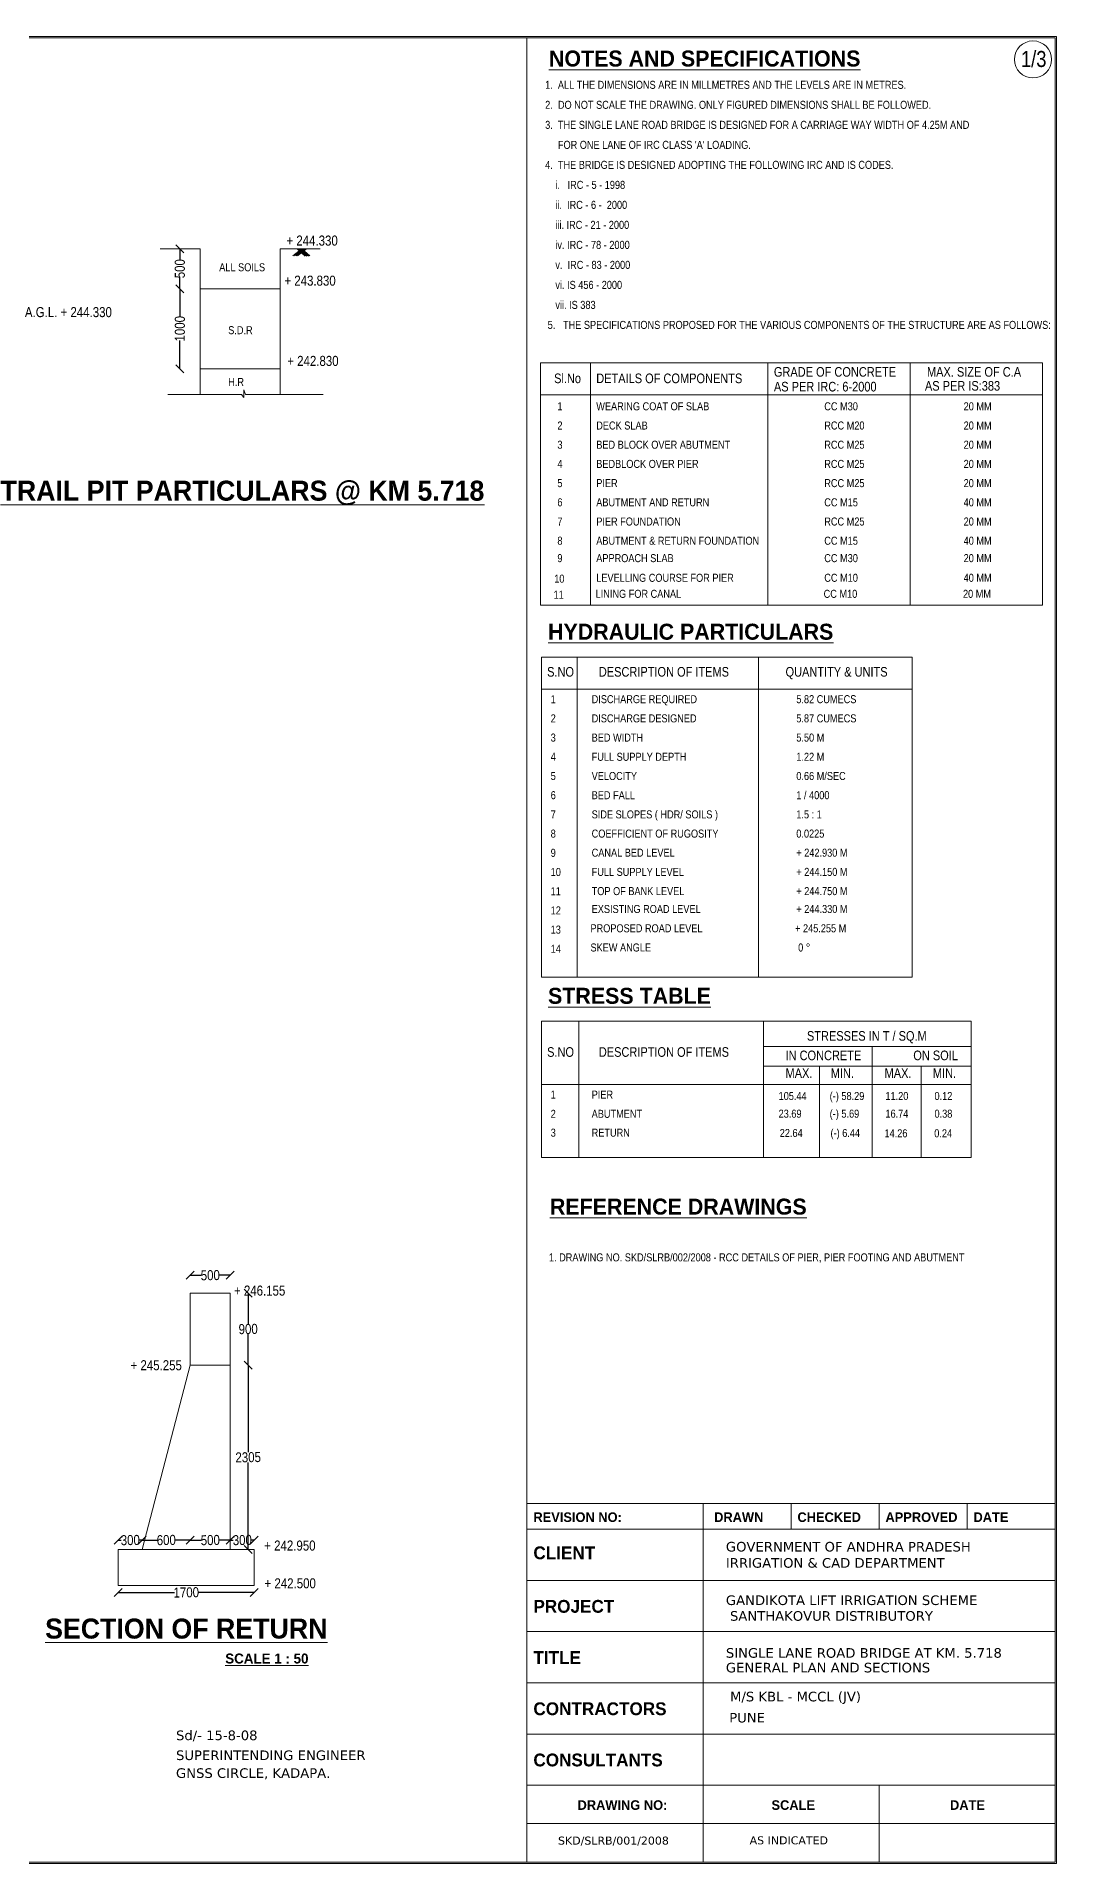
# Model space of a CAD drawing. Header units: millimetres. Extents: x 451477 to 512853, y -21633 to 24034.
# Drawn here: x 487359 to 512853, y -21633 to 24034 of the extents above; entities that cross this region are included whole.
import ezdxf
from ezdxf.enums import TextEntityAlignment as Align

# ---------------------------------------------------------------- set-up
doc = ezdxf.new("R2010")
doc.units = ezdxf.units.MM
doc.header["$LTSCALE"] = 300
doc.header["$MEASUREMENT"] = 0
doc.styles.add('ARIAL NARROW', font='ARIALN.TTF', dxfattribs={"height": 250})
doc.styles.add('CITYBLUEPR', font='cityb___.ttf')
doc.styles.add('VERDANA', font='verdana.ttf')
doc.dimstyles.get("Standard").update_dxf_attribs({"dimtxt": 200, "dimasz": 200, "dimexe": 0.18, "dimexo": 0.0625, "dimgap": 0.09, "dimtad": 0, "dimdec": 0, "dimzin": 0, "dimdsep": 46, "dimtxsty": 'ARIAL NARROW', "dimcen": 0.0851, "dimdle": 0.1, "dimse1": 1, "dimse2": 1, "dimadec": 0, "dimazin": 0, "dimtfac": 1, "dimtdec": 0, "dimtofl": 0, "dimtmove": 0, "dimatfit": 3, "dimfxl": 1, "dimtolj": 1, "dimtzin": 0, "dimarcsym": 0})
doc.dimstyles.new('STANDARD$0', dxfattribs={"dimscale": 88.888889, "dimtxt": 0.02, "dimasz": 0.02, "dimexe": 0.05, "dimexo": 0.1, "dimgap": 0.002, "dimtad": 2, "dimdec": 0, "dimzin": 1, "dimdsep": 46, "dimtxsty": 'Standard', "dimcen": 0.09, "dimadec": 0, "dimazin": 0, "dimtfac": 1, "dimtdec": 4, "dimtofl": 0, "dimtmove": 0, "dimatfit": 3, "dimfxl": 1, "dimtolj": 1, "dimtzin": 1, "dimarcsym": 0})

# ---------------------------------------------------------------- blocks, each defined once
blk = doc.blocks.new('_Oblique')
at = {"color": 0, "linetype": 'ByBlock', "lineweight": -2}
blk.add_line((-0.5, -0.5), (0.5, 0.5), dxfattribs=at)
blk = doc.blocks.new('*D41')
at = {"color": 0, "lineweight": -2, "transparency": 16777216}
for p, q in [((490942, 18730), (490942, 18456)), ((490942, 17729), (490942, 18003))]:
    blk.add_line(p, q, dxfattribs=at)
at = {"layer": 'Defpoints', "color": 0, "lineweight": 9, "transparency": 16777216}
for p in [(491458, 18730), (490942, 17730), (491450, 17730)]:
    blk.add_point(p, dxfattribs=at)
at = {"color": 0, "lineweight": -2, "transparency": 16777216, "xscale": 200, "yscale": 200, "zscale": 200}
for p, rotation in [((490942, 18730), 90), ((490942, 17730), 270)]:
    blk.add_blockref('_Oblique', p, dxfattribs=dict(at, rotation=rotation))
at = {"color": 0, "lineweight": 9, "transparency": 16777216, "insert": (490942, 18230), "char_height": 250, "attachment_point": 5, "rotation": 90, "style": 'ARIAL NARROW'}
blk.add_mtext('\\A1;500', dxfattribs=at)
blk = doc.blocks.new('*D42')
at = {"color": 0, "lineweight": -2, "transparency": 16777216}
for p, q in [((490942, 17730), (490942, 17026)), ((490942, 15729), (490942, 16433))]:
    blk.add_line(p, q, dxfattribs=at)
at = {"layer": 'Defpoints', "color": 0, "lineweight": 9, "transparency": 16777216}
for p in [(491450, 17730), (490942, 15730), (491450, 15730)]:
    blk.add_point(p, dxfattribs=at)
at = {"color": 0, "lineweight": -2, "transparency": 16777216, "xscale": 200, "yscale": 200, "zscale": 200}
for p, rotation in [((490942, 17730), 90), ((490942, 15730), 270)]:
    blk.add_blockref('_Oblique', p, dxfattribs=dict(at, rotation=rotation))
at = {"color": 0, "lineweight": 9, "transparency": 16777216, "insert": (490942, 16730), "char_height": 250, "attachment_point": 5, "rotation": 90, "style": 'ARIAL NARROW'}
blk.add_mtext('\\A1;1000', dxfattribs=at)
blk = doc.blocks.new('*D55')
at = {"color": 0, "lineweight": -2, "transparency": 16777216}
for p, q in [((490001, -13550), (490375, -13550)), ((491202, -13550), (490828, -13550))]:
    blk.add_line(p, q, dxfattribs=at)
at = {"layer": 'Defpoints', "color": 0, "lineweight": 9, "transparency": 16777216}
for p in [(490002, -13550), (491202, -13550), (491202, -13550)]:
    blk.add_point(p, dxfattribs=at)
at = {"color": 0, "lineweight": -2, "transparency": 16777216, "xscale": 200, "yscale": 200, "zscale": 200, "rotation": 180}
blk.add_blockref('_Oblique', (490002, -13550), dxfattribs=at)
at = {"color": 0, "lineweight": -2, "transparency": 16777216, "xscale": 200, "yscale": 200, "zscale": 200}
blk.add_blockref('_Oblique', (491202, -13550), dxfattribs=at)
at = {"color": 0, "lineweight": 9, "transparency": 16777216, "insert": (490602, -13550), "char_height": 250, "attachment_point": 5, "rotation": 1, "style": 'ARIAL NARROW'}
blk.add_mtext('\\A1;600', dxfattribs=at)
blk = doc.blocks.new('*D56')
at = {"color": 0, "lineweight": -2, "transparency": 16777216}
for p, q in [((491201, -13551), (491475, -13551)), ((492202, -13551), (491928, -13551))]:
    blk.add_line(p, q, dxfattribs=at)
at = {"layer": 'Defpoints', "color": 0, "lineweight": 9, "transparency": 16777216}
for p in [(491202, -13542), (491202, -13551), (492202, -13550)]:
    blk.add_point(p, dxfattribs=at)
at = {"color": 0, "lineweight": -2, "transparency": 16777216, "xscale": 200, "yscale": 200, "zscale": 200, "rotation": 180}
blk.add_blockref('_Oblique', (491202, -13551), dxfattribs=at)
at = {"color": 0, "lineweight": -2, "transparency": 16777216, "xscale": 200, "yscale": 200, "zscale": 200}
blk.add_blockref('_Oblique', (492202, -13551), dxfattribs=at)
at = {"color": 0, "lineweight": 9, "transparency": 16777216, "insert": (491702, -13551), "char_height": 250, "attachment_point": 5, "rotation": 1, "style": 'ARIAL NARROW'}
blk.add_mtext('\\A1;500', dxfattribs=at)
blk = doc.blocks.new('*D57')
at = {"color": 0, "lineweight": -2, "transparency": 16777216}
for p, q in [((492201, -13550), (492275, -13550)), ((492802, -13550), (492728, -13550))]:
    blk.add_line(p, q, dxfattribs=at)
at = {"layer": 'Defpoints', "color": 0, "lineweight": 9, "transparency": 16777216}
for p in [(492202, -13559), (492802, -13550), (492802, -13550)]:
    blk.add_point(p, dxfattribs=at)
at = {"color": 0, "lineweight": -2, "transparency": 16777216, "xscale": 200, "yscale": 200, "zscale": 200, "rotation": 180}
blk.add_blockref('_Oblique', (492202, -13550), dxfattribs=at)
at = {"color": 0, "lineweight": -2, "transparency": 16777216, "xscale": 200, "yscale": 200, "zscale": 200}
blk.add_blockref('_Oblique', (492802, -13550), dxfattribs=at)
at = {"color": 0, "lineweight": 9, "transparency": 16777216, "insert": (492502, -13550), "char_height": 250, "attachment_point": 5, "rotation": 1, "style": 'ARIAL NARROW'}
blk.add_mtext('\\A1;300', dxfattribs=at)
blk = doc.blocks.new('*D58')
at = {"color": 0, "lineweight": -2, "transparency": 16777216}
for p, q in [((489401, -13551), (489475, -13551)), ((490002, -13551), (489928, -13551))]:
    blk.add_line(p, q, dxfattribs=at)
at = {"layer": 'Defpoints', "color": 0, "lineweight": 9, "transparency": 16777216}
for p in [(489402, -13550), (490002, -13542), (490002, -13551)]:
    blk.add_point(p, dxfattribs=at)
at = {"color": 0, "lineweight": -2, "transparency": 16777216, "xscale": 200, "yscale": 200, "zscale": 200, "rotation": 180}
blk.add_blockref('_Oblique', (489402, -13551), dxfattribs=at)
at = {"color": 0, "lineweight": -2, "transparency": 16777216, "xscale": 200, "yscale": 200, "zscale": 200}
blk.add_blockref('_Oblique', (490002, -13551), dxfattribs=at)
at = {"color": 0, "lineweight": 9, "transparency": 16777216, "insert": (489702, -13551), "char_height": 250, "attachment_point": 5, "rotation": 1, "style": 'ARIAL NARROW'}
blk.add_mtext('\\A1;300', dxfattribs=at)
blk = doc.blocks.new('*D59')
at = {"color": 0, "lineweight": -2, "transparency": 16777216}
for p, q in [((491201, -6930), (491475, -6930)), ((492202, -6930), (491928, -6930))]:
    blk.add_line(p, q, dxfattribs=at)
at = {"layer": 'Defpoints', "color": 0, "lineweight": 9, "transparency": 16777216}
for p in [(491202, -6921), (491202, -6930), (492202, -6930)]:
    blk.add_point(p, dxfattribs=at)
at = {"color": 0, "lineweight": -2, "transparency": 16777216, "xscale": 200, "yscale": 200, "zscale": 200, "rotation": 180}
blk.add_blockref('_Oblique', (491202, -6930), dxfattribs=at)
at = {"color": 0, "lineweight": -2, "transparency": 16777216, "xscale": 200, "yscale": 200, "zscale": 200}
blk.add_blockref('_Oblique', (492202, -6930), dxfattribs=at)
at = {"color": 0, "lineweight": 9, "transparency": 16777216, "insert": (491702, -6930), "char_height": 250, "attachment_point": 5, "rotation": 1, "style": 'ARIAL NARROW'}
blk.add_mtext('\\A1;500', dxfattribs=at)
blk = doc.blocks.new('*D74')
at = {"color": 0, "lineweight": -2, "transparency": 16777216}
for p, q in [((492649, -9175), (492649, -11352)), ((492649, -13785), (492649, -11608))]:
    blk.add_line(p, q, dxfattribs=at)
at = {"layer": 'Defpoints', "color": 0, "lineweight": 9, "transparency": 16777216}
for p in [(492202, -9175), (492649, -9175), (492201, -13785)]:
    blk.add_point(p, dxfattribs=at)
at = {"color": 0, "lineweight": -2, "transparency": 16777216, "xscale": 200, "yscale": 200, "zscale": 200}
for p, rotation in [((492649, -9175), 90), ((492649, -13785), 270)]:
    blk.add_blockref('_Oblique', p, dxfattribs=dict(at, rotation=rotation))
at = {"color": 0, "lineweight": 9, "transparency": 16777216, "insert": (492649, -11480), "char_height": 250, "attachment_point": 5, "rotation": 1, "style": 'ARIAL NARROW'}
blk.add_mtext('\\A1;2305', dxfattribs=at)
blk = doc.blocks.new('*D75')
at = {"color": 0, "lineweight": -2, "transparency": 16777216}
for p, q in [((492649, -7375), (492649, -8147)), ((492649, -9175), (492649, -8403))]:
    blk.add_line(p, q, dxfattribs=at)
at = {"layer": 'Defpoints', "color": 0, "lineweight": 9, "transparency": 16777216}
for p in [(492202, -7375), (492202, -9175), (492649, -9175)]:
    blk.add_point(p, dxfattribs=at)
at = {"color": 0, "lineweight": -2, "transparency": 16777216, "xscale": 200, "yscale": 200, "zscale": 200}
for p, rotation in [((492649, -7375), 90), ((492649, -9175), 270)]:
    blk.add_blockref('_Oblique', p, dxfattribs=dict(at, rotation=rotation))
at = {"color": 0, "lineweight": 9, "transparency": 16777216, "insert": (492649, -8275), "char_height": 250, "attachment_point": 5, "rotation": 1, "style": 'ARIAL NARROW'}
blk.add_mtext('\\A1;900', dxfattribs=at)
blk = doc.blocks.new('*D76')
at = {"color": 0, "lineweight": -2, "transparency": 16777216}
for p, q in [((489401, -14859), (490805, -14859)), ((492802, -14859), (491398, -14859))]:
    blk.add_line(p, q, dxfattribs=at)
at = {"layer": 'Defpoints', "color": 0, "lineweight": 9, "transparency": 16777216}
for p in [(489402, -14685), (492802, -14685), (492802, -14859)]:
    blk.add_point(p, dxfattribs=at)
at = {"color": 0, "lineweight": -2, "transparency": 16777216, "xscale": 200, "yscale": 200, "zscale": 200, "rotation": 180}
blk.add_blockref('_Oblique', (489402, -14859), dxfattribs=at)
at = {"color": 0, "lineweight": -2, "transparency": 16777216, "xscale": 200, "yscale": 200, "zscale": 200}
blk.add_blockref('_Oblique', (492802, -14859), dxfattribs=at)
at = {"color": 0, "lineweight": 9, "transparency": 16777216, "insert": (491102, -14859), "char_height": 250, "attachment_point": 5, "rotation": 1, "style": 'ARIAL NARROW'}
blk.add_mtext('\\A1;1700', dxfattribs=at)

msp = doc.modelspace()

# ---------------------------------------------------------------- linework, layer by layer
at = {"color": 0, "lineweight": 9}
for p, q in [((451512, 23998.6), (512818, 23998.6)), ((499618, 23998.6), (499618, -21597.9)), ((512818, 23998.6), (512818, -21597.9)), ((490450.3, 18729.5), (491450.3, 18729.5)), ((491450.3, 18729.5), (491450.3, 15083.9)), ((493450.3, 15083.9), (493450.3, 18729.5)), ((493450.3, 18729.5), (494450.3, 18729.5)), ((493988.7, 18729.2), (493768.4, 18553.1)), ((494027.4, 18729.2), (493807, 18553.1)), ((494027.3, 18729.2), (493807, 18553.1)), ((494066, 18729.2), (493845.6, 18553.1)), ((494066, 18729.2), (493845.6, 18553.1)), ((493870.5, 18729.5), (494076.4, 18547)), ((494104.6, 18729.2), (493884.3, 18553.1)), ((493908.8, 18729.5), (494117.1, 18545)), ((493911.5, 18727.2), (494112.5, 18549.1)), ((493947.5, 18729.2), (494153.2, 18547)), ((493988.7, 18729.2), (494189.8, 18551.1)), ((491450.3, 17729.5), (493450.3, 17729.5)), ((491450.3, 15729.5), (493450.3, 15729.5)), ((499956.6, 15874.9), (499956.5, 9818.3)), ((499956.6, 15874.9), (512503, 15874.9)), ((501202.5, 15874.9), (501202.5, 9817.8)), ((505642.6, 15874.9), (505642.6, 9817.8)), ((509193, 15874.9), (509193, 9817.8)), ((512503, 15874.9), (512503, 9818.3)), ((490638, 15083.9), (492478.7, 15083.9)), ((492580.3, 15083.9), (494522.5, 15083.9)), ((499956.6, 15074.9), (512503, 15074.9)), ((499957, 9917.3), (499956.5, 9917.8)), ((499956.5, 9818.3), (499957, 9817.8)), ((499957, 9817.8), (512502.5, 9817.8)), ((512502.5, 9817.8), (512503, 9818.3)), ((499983.1, 8523.3), (509248.1, 8523.3)), ((499983.1, 8523.3), (499983.1, 523.3)), ((500872.8, 8523.3), (500872.8, 523.3)), ((505403.8, 8523.3), (505403.8, 523.3)), ((509248.1, 8523.3), (509248.1, 523.3)), ((499983.1, 7723.3), (509248.1, 7723.3)), ((499983.1, 523.3), (509248.1, 523.3)), ((499983.1, -578.1), (499983.1, -3987.7)), ((499983.1, -578.1), (510723.3, -578.1)), ((500915.2, -578.1), (500915.2, -3987.7)), ((505533.3, -578.1), (505533.3, -3987.7)), ((510723.3, -578.1), (510723.3, -3987.7)), ((505533.3, -1213.2), (510723.3, -1213.2)), ((508244.8, -1213.2), (508244.8, -3987.7)), ((505533.3, -1700.1), (510723.3, -1700.1)), ((506931.4, -1700.1), (506931.4, -3987.7)), ((509473.5, -1700.1), (509473.5, -3987.7)), ((499983.1, -2161.3), (510723.3, -2161.3)), ((499983.1, -3987.7), (510723.3, -3987.7)), ((491201.5, -9175), (491201.5, -7375)), ((491201.5, -7375), (492201.5, -7375)), ((492201.5, -7375), (492201.5, -9175)), ((491201.5, -9175), (490001.5, -13785)), ((492201.5, -9175), (491201.5, -9175)), ((492201.5, -9175), (492201.5, -13785)), ((499618, -12637.9), (512818, -12637.9)), ((504018, -12637.9), (504018, -21597.9)), ((506218, -12637.9), (506218, -13277.9)), ((508418, -12637.9), (508418, -13277.9)), ((510618, -12637.9), (510618, -13277.9)), ((499618, -13277.9), (512818, -13277.9)), ((490001.5, -13785), (489401.5, -13785)), ((489401.5, -13785), (489401.5, -14685)), ((491201.5, -13785), (490001.5, -13785)), ((492201.5, -13785), (491201.5, -13785)), ((492801.5, -13785), (492201.5, -13785)), ((492801.5, -13785), (492801.5, -14685)), ((499618, -14557.9), (512818, -14557.9)), ((512818, -14557.9), (512818, -21597.9)), ((489401.5, -14685), (492801.5, -14685)), ((499618, -15837.9), (512818, -15837.9)), ((499618, -17117.9), (512818, -17117.9)), ((499618, -18397.9), (512818, -18397.9)), ((499618, -19677.9), (512818, -19677.9)), ((508418, -19677.9), (508418, -21597.9)), ((512818, -20637.9), (499618, -20637.9)), ((451512, -21597.9), (512818, -21597.9))]:
    msp.add_line(p, q, dxfattribs=at)
at = {"color": 0, "linetype": 'ByBlock', "lineweight": 9}
for points in [[(451477, 24033.6), (512853, 24033.6), (512853, -21632.9), (451477, -21632.9)], [(451512, 23998.6), (512818, 23998.6), (512818, -21597.9), (451512, -21597.9)]]:
    msp.add_lwpolyline(points, close=True, dxfattribs=at)
at = {"color": 0, "lineweight": 9}
msp.add_lwpolyline([(492580.3, 15083.9), (492536.5, 15201), (492536.5, 15083.9), (492536.5, 15011.5), (492478.7, 15083.9)], dxfattribs=at)
msp.add_circle((512266.1, 23461.3), 463.3, dxfattribs=at)

# ---------------------------------------------------------------- texts
for s, height, style, p in [('%%UNOTES AND SPECIFICATIONS', 400, 'CITYBLUEPR', (500167.1, 23283.8)), ('1/3', 400, 'ARIAL NARROW', (511965.6, 23272.4)), ('+ 244.330', 250, 'ARIAL NARROW', (493606.4, 18808.7)), ('+ 243.830', 250, 'ARIAL NARROW', (493555, 17806.6)), ('A.G.L. + 244.330', 250, 'ARIAL NARROW', (487068.2, 17020.2)), ('+ 242.830', 250, 'ARIAL NARROW', (493626.9, 15800.3)), ('Sl.No     ', 240, 'ARIAL NARROW', (500296.2, 15369.6)), ('DETAILS OF COMPONENTS', 240, 'ARIAL NARROW', (501349.7, 15369.6)), ('GRADE OF CONCRETE', 240, 'ARIAL NARROW', (505789.9, 15531)), ('MAX. SIZE OF C.A', 240, 'ARIAL NARROW', (509616.5, 15531)), ('AS PER IRC: 6-2000', 240, 'ARIAL NARROW', (505789.9, 15162.1)), ('AS PER IS:383', 240, 'ARIAL NARROW', (509565.1, 15182.5)), ('1', 200, 'ARIAL NARROW', (500378.1, 14690.8)), ('WEARING COAT OF SLAB', 200, 'ARIAL NARROW', (501349.7, 14690.8)), ('CC M30', 200, 'ARIAL NARROW', (507049.7, 14690.8)), ('20 MM', 200, 'ARIAL NARROW', (510532.8, 14690.8)), ('2', 200, 'ARIAL NARROW', (500378.1, 14210.8)), ('DECK SLAB', 200, 'ARIAL NARROW', (501349.7, 14210.8)), ('RCC M20', 200, 'ARIAL NARROW', (507049.7, 14210.8)), ('20 MM', 200, 'ARIAL NARROW', (510532.8, 14210.8)), ('3', 200, 'ARIAL NARROW', (500378.1, 13730.8)), ('BED BLOCK OVER ABUTMENT', 200, 'ARIAL NARROW', (501349.7, 13730.8)), ('RCC M25', 200, 'ARIAL NARROW', (507049.7, 13730.8)), ('20 MM', 200, 'ARIAL NARROW', (510532.8, 13730.8)), ('4', 200, 'ARIAL NARROW', (500378.1, 13250.8)), ('BEDBLOCK OVER PIER', 200, 'ARIAL NARROW', (501349.7, 13250.8)), ('RCC M25', 200, 'ARIAL NARROW', (507049.7, 13250.8)), ('20 MM', 200, 'ARIAL NARROW', (510532.8, 13250.8)), ('5', 200, 'ARIAL NARROW', (500378.1, 12770.8)), ('PIER', 200, 'ARIAL NARROW', (501349.7, 12770.8)), ('RCC M25', 200, 'ARIAL NARROW', (507049.7, 12770.8)), ('20 MM', 200, 'ARIAL NARROW', (510532.8, 12770.8)), ('6', 200, 'ARIAL NARROW', (500378.1, 12290.8)), ('ABUTMENT AND RETURN', 200, 'ARIAL NARROW', (501349.7, 12290.8)), ('CC M15', 200, 'ARIAL NARROW', (507049.7, 12290.8)), ('40 MM', 200, 'ARIAL NARROW', (510532.8, 12290.8)), ('7', 200, 'ARIAL NARROW', (500378.1, 11810.8)), ('PIER FOUNDATION', 200, 'ARIAL NARROW', (501349.7, 11810.8)), ('RCC M25', 200, 'ARIAL NARROW', (507049.7, 11810.8)), ('20 MM', 200, 'ARIAL NARROW', (510532.8, 11810.8)), ('8', 200, 'ARIAL NARROW', (500378.1, 11330.8)), ('ABUTMENT & RETURN FOUNDATION', 200, 'ARIAL NARROW', (501349.7, 11330.8)), ('CC M15', 200, 'ARIAL NARROW', (507049.7, 11330.8)), ('40 MM', 200, 'ARIAL NARROW', (510532.8, 11330.8)), ('9', 200, 'ARIAL NARROW', (500378.1, 10895.7)), ('APPROACH SLAB', 200, 'ARIAL NARROW', (501349.7, 10895.7)), ('CC M30', 200, 'ARIAL NARROW', (507049.7, 10895.7)), ('20 MM', 200, 'ARIAL NARROW', (510532.8, 10895.7)), ('10', 200, 'ARIAL NARROW', (500298.9, 10381.9)), ('LEVELLING COURSE FOR PIER', 200, 'ARIAL NARROW', (501349.7, 10404.5)), ('CC M10', 200, 'ARIAL NARROW', (507049.7, 10404.5)), ('40 MM', 200, 'ARIAL NARROW', (510532.8, 10404.5)), ('11', 200, 'ARIAL NARROW', (500282.9, 9981)), ('LINING FOR CANAL', 200, 'ARIAL NARROW', (501333.6, 10003.6)), ('CC M10', 200, 'ARIAL NARROW', (507033.6, 10003.6)), ('20 MM', 200, 'ARIAL NARROW', (510516.7, 10003.6)), ('%%UHYDRAULIC PARTICULARS', 400, 'CITYBLUEPR', (500144.6, 8956.6)), ('S.NO', 240, 'ARIAL NARROW', (500121.1, 8034.4)), ('DESCRIPTION OF ITEMS', 240, 'ARIAL NARROW', (501414.4, 8034.4)), ('QUANTITY & UNITS', 240, 'ARIAL NARROW', (506081.2, 8034.4)), ('1', 200, 'ARIAL NARROW', (500210.8, 7370.1)), ('DISCHARGE REQUIRED', 200, 'ARIAL NARROW', (501235, 7370.1)), ('5.82 CUMECS', 200, 'ARIAL NARROW', (506350.3, 7370.1)), ('2', 200, 'ARIAL NARROW', (500210.8, 6890.1)), ('DISCHARGE DESIGNED', 200, 'ARIAL NARROW', (501235, 6890.1)), ('5.87 CUMECS', 200, 'ARIAL NARROW', (506350.3, 6890.1)), ('3', 200, 'ARIAL NARROW', (500210.8, 6410.1)), ('BED WIDTH', 200, 'ARIAL NARROW', (501235, 6410.1)), ('5.50 M', 200, 'ARIAL NARROW', (506350.3, 6410.1)), ('4', 200, 'ARIAL NARROW', (500210.8, 5930.1)), ('FULL SUPPLY DEPTH', 200, 'ARIAL NARROW', (501235, 5930.1)), ('1.22 M', 200, 'ARIAL NARROW', (506350.3, 5930.1)), ('5', 200, 'ARIAL NARROW', (500210.8, 5450.1)), ('VELOCITY', 200, 'ARIAL NARROW', (501235, 5450.1)), ('0.66 M/SEC', 200, 'ARIAL NARROW', (506350.3, 5450.1)), ('6', 200, 'ARIAL NARROW', (500210.8, 4970.1)), ('BED FALL', 200, 'ARIAL NARROW', (501235, 4970.1)), ('1 / 4000', 200, 'ARIAL NARROW', (506350.3, 4970.1)), ('7', 200, 'ARIAL NARROW', (500210.8, 4490.1)), ('SIDE SLOPES ( HDR/ SOILS )', 200, 'ARIAL NARROW', (501235, 4490.1)), ('1.5 : 1', 200, 'ARIAL NARROW', (506350.3, 4490.1)), ('8', 200, 'ARIAL NARROW', (500210.8, 4010.1)), ('COEFFICIENT OF RUGOSITY', 200, 'ARIAL NARROW', (501235, 4010.1)), ('0.0225', 200, 'ARIAL NARROW', (506350.3, 4010.1)), ('9', 200, 'ARIAL NARROW', (500210.8, 3530.1)), ('CANAL BED LEVEL', 200, 'ARIAL NARROW', (501235, 3532.7)), ('+ 242.930 M  ', 200, 'ARIAL NARROW', (506350.1, 3532.7)), ('10', 200, 'ARIAL NARROW', (500210.8, 3050.1)), ('FULL SUPPLY LEVEL', 200, 'ARIAL NARROW', (501235, 3052.7)), ('+ 244.150 M  ', 200, 'ARIAL NARROW', (506350.1, 3052.7)), ('11', 200, 'ARIAL NARROW', (500210.8, 2570.1)), ('TOP OF BANK LEVEL', 200, 'ARIAL NARROW', (501235, 2572.7)), ('+ 244.750 M   ', 200, 'ARIAL NARROW', (506350.1, 2572.7)), ('12', 200, 'ARIAL NARROW', (500210.8, 2090.1)), ('EXSISTING ROAD LEVEL', 200, 'ARIAL NARROW', (501235, 2125.5)), ('+ 244.330 M', 200, 'ARIAL NARROW', (506350.3, 2125.5)), ('PROPOSED ROAD LEVEL', 200, 'ARIAL NARROW', (501204.8, 1642.9)), ('+ 245.255 M', 200, 'ARIAL NARROW', (506320.1, 1642.9)), ('13', 200, 'ARIAL NARROW', (500210.8, 1610.1)), ('14', 200, 'ARIAL NARROW', (500210.8, 1130.1)), ('SKEW ANGLE', 200, 'ARIAL NARROW', (501204.8, 1162.9)), ('0 %%D', 200, 'ARIAL NARROW', (506396.4, 1162.9)), ('%%USTRESS TABLE', 400, 'CITYBLUEPR', (500144.6, -144.8)), ('       STRESSES IN T / SQ.M', 240, 'ARIAL NARROW', (506081.2, -1067)), ('S.NO', 240, 'ARIAL NARROW', (500121.1, -1469.2)), ('DESCRIPTION OF ITEMS', 240, 'ARIAL NARROW', (501414.4, -1469.2)), ('IN CONCRETE                 ON SOIL', 240, 'ARIAL NARROW', (506081.2, -1553.9)), ('MAX.      MIN.          MAX.       MIN.', 240, 'ARIAL NARROW', (506081.2, -1998.5)), ('1', 200, 'ARIAL NARROW', (500210.8, -2514.6)), ('PIER', 200, 'ARIAL NARROW', (501235, -2514.6)), ('105.44', 200, 'ARIAL NARROW', (505907.4, -2548.6)), ('(-) 58.29', 200, 'ARIAL NARROW', (507184.9, -2548.6)), ('11.20', 200, 'ARIAL NARROW', (508577.9, -2548.6)), ('0.12', 200, 'ARIAL NARROW', (509804.4, -2548.6)), ('2', 200, 'ARIAL NARROW', (500210.8, -2994.6)), ('ABUTMENT', 200, 'ARIAL NARROW', (501235, -2994.6)), ('23.69', 200, 'ARIAL NARROW', (505907.4, -2991.2)), ('(-) 5.69', 200, 'ARIAL NARROW', (507184.9, -2991.2)), ('16.74', 200, 'ARIAL NARROW', (508577.9, -2991.2)), ('0.38', 200, 'ARIAL NARROW', (509804.4, -2991.2)), ('3', 200, 'ARIAL NARROW', (500210.8, -3466)), ('RETURN', 200, 'ARIAL NARROW', (501235, -3466)), ('22.64', 200, 'ARIAL NARROW', (505935.8, -3473.9)), ('(-) 6.44', 200, 'ARIAL NARROW', (507205.5, -3473.9)), ('14.26', 200, 'ARIAL NARROW', (508554.6, -3481.7)), ('0.24', 200, 'ARIAL NARROW', (509798.2, -3481.7)), ('%%UREFERENCE DRAWINGS', 400, 'CITYBLUEPR', (500191.3, -5413.8)), ('1. DRAWING NO. SKD/SLRB/002/2008 - RCC DETAILS OF PIER, PIER FOOTING AND ABUTMENT', 200, 'ARIAL NARROW', (500166.6, -6582.9)), ('+ 246.155', 250, 'ARIAL NARROW', (492295.7, -7438.3)), ('+ 245.255', 250, 'ARIAL NARROW', (489709.7, -9303.8)), ('REVISION NO:', 240, 'CITYBLUEPR', (499778.5, -13096.8)), ('DRAWN', 240, 'CITYBLUEPR', (504296.2, -13096.8)), ('CHECKED', 240, 'CITYBLUEPR', (506378.5, -13096.8)), ('APPROVED', 240, 'CITYBLUEPR', (508578.5, -13096.8)), ('DATE', 240, 'CITYBLUEPR', (510778.5, -13096.8)), ('+ 242.950', 250, 'ARIAL NARROW', (493051.2, -13811.3)), ('GOVERNMENT OF ANDHRA PRADESH', 240, 'VERDANA', (504590.1, -13835.3)), ('CLIENT', 320, 'CITYBLUEPR', (499778.5, -14028.5)), ('IRRIGATION & CAD DEPARTMENT', 240, 'VERDANA', (504590.1, -14239.8)), ('+ 242.500', 250, 'ARIAL NARROW', (493058.6, -14755.2)), ('PROJECT', 320, 'CITYBLUEPR', (499778.5, -15366)), ('GANDIKOTA LIFT IRRIGATION SCHEME', 240, 'VERDANA', (504590.1, -15172.8)), ('SANTHAKOVUR DISTRIBUTORY ', 240, 'VERDANA', (504691.9, -15565.8)), ('TITLE', 320, 'CITYBLUEPR', (499778.5, -16646)), ('SINGLE LANE ROAD BRIDGE AT KM. 5.718', 240, 'VERDANA', (504590.1, -16490.1)), ('GENERAL PLAN AND SECTIONS', 240, 'VERDANA', (504590.1, -16857.3)), ('M/S KBL - MCCL (JV)', 240, 'VERDANA', (504694.3, -17581.3)), ('CONTRACTORS', 320, 'CITYBLUEPR', (499778.5, -17926)), ('PUNE', 240, 'VERDANA', (504673.3, -18108.9)), ('Sd/- 15-8-08', 240, 'VERDANA', (490845.1, -18550.3)), ('SUPERINTENDING ENGINEER', 240, 'VERDANA', (490845.1, -19048.3)), ('CONSULTANTS', 320, 'CITYBLUEPR', (499778.5, -19206)), ('GNSS CIRCLE, KADAPA.', 240, 'VERDANA', (490845.1, -19493.8)), ('DRAWING NO:', 240, 'CITYBLUEPR', (500881.5, -20293.1)), ('SCALE', 240, 'CITYBLUEPR', (505729.9, -20293.1)), ('DATE', 240, 'CITYBLUEPR', (510192.2, -20293.1)), ('SKD/SLRB/001/2008', 200, 'VERDANA', (500394.3, -21161.3)), ('AS INDICATED', 200, 'VERDANA', (505183.3, -21155))]:
    msp.add_text(s, height=height, dxfattribs=dict(at, style=style)).set_placement(p)
at = {"color": 0, "lineweight": 9, "style": 'CITYBLUEPR'}
for s, height, p in [('%%UTRAIL PIT PARTICULARS @ KM 5.718', 500, (492505.8, 12431.8)), ('%%USECTION OF RETURN', 500, (491102, -16011.5)), ('%%USCALE 1 : 50', 250, (493115.8, -16634.8))]:
    msp.add_text(s, height=height, dxfattribs=at).set_placement(p, align=Align.CENTER)
at = {"color": 0, "lineweight": 9, "insert": (500072.4, 22926.7), "char_height": 200, "width": 15776.667, "attachment_point": 1, "line_spacing_factor": 1.5, "style": 'CITYBLUEPR'}
msp.add_mtext("{\\fArial Narrow|b0|i0|c0|p34;1.  ALL THE DIMENSIONS ARE IN MILLMETRES AND THE LEVELS ARE IN METRES.\\P2.  DO NOT SCALE THE DRAWING. ONLY FIGURED DIMENSIONS SHALL BE FOLLOWED.\\P3.  THE SINGLE LANE ROAD BRIDGE IS DESIGNED FOR A CARRIAGE WAY WIDTH OF 4.25M AND\\P     FOR ONE LANE OF IRC CLASS 'A' LOADING.\\P4.  THE BRIDGE IS DESIGNED ADOPTING THE FOLLOWING IRC AND IS CODES.\\P    i.   IRC - 5 - 1998\\P    ii.  IRC - 6 -  2000\\P    iii. IRC - 21 - 2000\\P    iv. IRC - 78 - 2000\\P    v.  IRC - 83 - 2000\\P    vi. IS 456 - 2000\\P    vii. IS 383\\P 5.   THE SPECIFICATIONS PROPOSED FOR THE VARIOUS COMPONENTS OF THE STRUCTURE ARE AS FOLLOWS:}", dxfattribs=at)
at = {"color": 0, "lineweight": 9, "char_height": 200, "attachment_point": 4, "style": 'ARIAL NARROW'}
for s, insert in [('\\PALL SOILS', (491925.5, 18431)), ('S.D.R', (492150, 16692.1)), ('H.R', (492150, 15398.1))]:
    msp.add_mtext(s, dxfattribs=dict(at, insert=insert))

# ---------------------------------------------------------------- dimensions: what is measured, and where the dimension line sits
at = {"color": 0, "lineweight": 9}
for base, p1, p2, text, picture, middle in [((490941.6, 17729.5), (491457.9, 18729.5), (491450.3, 17729.5), '500', '*D41', (490941.6, 18229.5)), ((490941.6, 15729.5), (491450.3, 17729.5), (491450.3, 15729.5), '1000', '*D42', (490941.6, 16729.5))]:
    dim = msp.add_linear_dim(base=base, p1=p1, p2=p2, angle=90, text=text, dimstyle='Standard', override={"dimtxt": 250, "dimblk1": 'Oblique', "dimblk2": 'Oblique', "dimsah": 1}, dxfattribs=at)
    dim.commit()
    dim.dimension.update_dxf_attribs({"geometry": picture, "text_midpoint": middle})
for base, p1, p2, text, picture, middle in [((491201.5, -6930.3), (492201.5, -6930), (491201.5, -6921.1), '500', '*D59', (491701.5, -6930.3)), ((490001.5, -13550.8), (489401.5, -13550.5), (490001.5, -13541.6), '300', '*D58', (489701.5, -13550.8)), ((491201.5, -13550.5), (490001.5, -13550.5), (491201.5, -13550.5), '600', '*D55', (490601.5, -13550.5)), ((491201.5, -13550.8), (492201.5, -13550.5), (491201.5, -13541.6), '500', '*D56', (491701.5, -13550.8)), ((492801.5, -13550.5), (492201.5, -13559.4), (492801.5, -13550.5), '300', '*D57', (492501.5, -13550.5)), ((492801.5, -14859), (489401.5, -14685), (492801.5, -14685), '1700', '*D76', (491101.5, -14859))]:
    dim = msp.add_linear_dim(base=base, p1=p1, p2=p2, text=text, dimstyle='STANDARD$0', override={"dimscale": 1, "dimtxt": 250, "dimasz": 200, "dimexe": 0.18, "dimexo": 0.0625, "dimgap": 0.09, "dimtad": 0, "dimzin": 0, "dimtxsty": 'ARIAL NARROW', "dimblk1": 'Oblique', "dimblk2": 'Oblique', "dimsah": 1, "dimcen": 0.0851, "dimdle": 0.1, "dimse1": 1, "dimse2": 1, "dimtdec": 0, "dimtzin": 0}, dxfattribs=at)
    dim.commit()
    dim.dimension.update_dxf_attribs({"geometry": picture, "text_midpoint": middle, "text_rotation": 1})
for base, p1, text, picture, middle in [((492648.7, -9175), (492201.5, -7375), '900', '*D75', (492648.7, -8275)), ((492649, -9175), (492201.2, -13785.3), '2305', '*D74', (492649, -11480.1))]:
    dim = msp.add_linear_dim(base=base, p1=p1, p2=(492201.5, -9175), angle=90, text=text, dimstyle='STANDARD$0', override={"dimscale": 1, "dimtxt": 250, "dimasz": 200, "dimexe": 0.18, "dimexo": 0.0625, "dimgap": 0.09, "dimtad": 0, "dimzin": 0, "dimtxsty": 'ARIAL NARROW', "dimblk1": 'Oblique', "dimblk2": 'Oblique', "dimsah": 1, "dimcen": 0.0851, "dimdle": 0.1, "dimse1": 1, "dimse2": 1, "dimtdec": 0, "dimtzin": 0}, dxfattribs=at)
    dim.commit()
    dim.dimension.update_dxf_attribs({"geometry": picture, "text_midpoint": middle, "text_rotation": 1})

doc.saveas('drawing.dxf')
